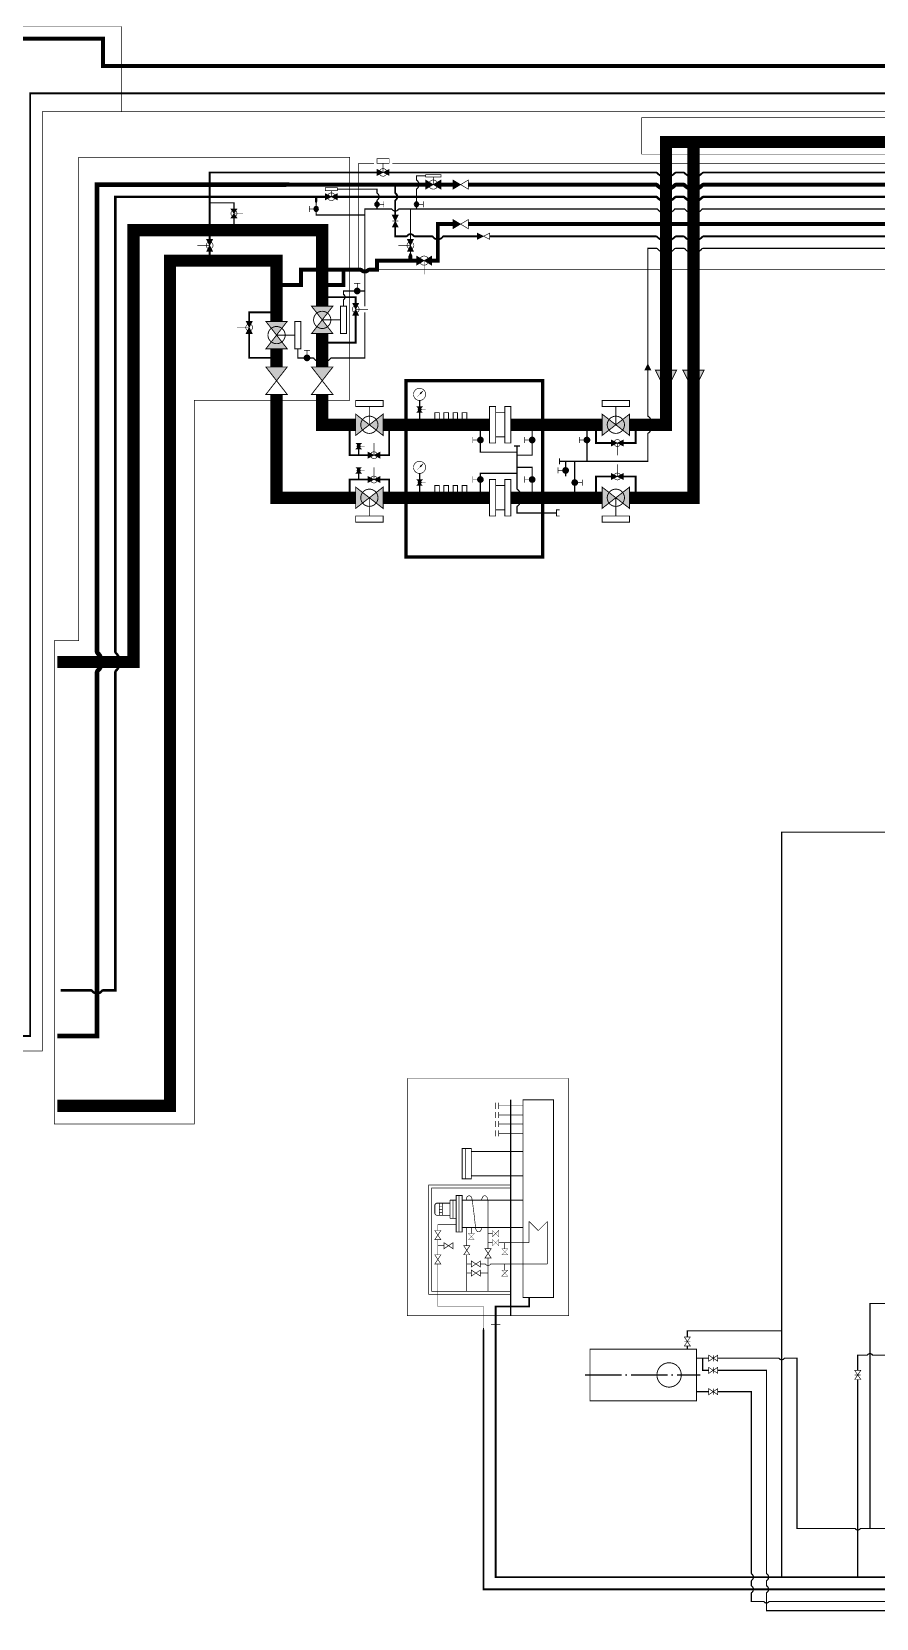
# Model space of a CAD drawing. Header units: millimetres. Extents: x 0 to 2500, y 0 to 1760.
# Drawn here: x 427 to 704, y 885 to 1407 of the extents above; entities that cross this region are included whole.
import ezdxf

# ---------------------------------------------------------------- set-up
doc = ezdxf.new("R2010")
doc.units = ezdxf.units.MM
doc.linetypes.add('ACAD_ISO03W100', pattern=[30, 12, -18])
doc.linetypes.add('ACAD_ISO04W100', pattern=[30, 24, -3, 0, -3])
for name, color, linetype in [('Вентили 10', 7, 'Continuous'), ('Вентили 50', 7, 'Continuous'), ('Диафрагмы 700', 7, 'Continuous'), ('Емкости', 7, 'Continuous'), ('Задвижки 50', 7, 'Continuous'), ('Задвижки 80', 7, 'Continuous'), ('Изм.приб.', 7, 'Continuous'), ('Клапаны 150', 7, 'Continuous'), ('Клапаны 700', 7, 'Continuous'), ('Клапаны 80', 7, 'Continuous'), ('Краны 20', 7, 'Continuous'), ('Краны 25', 7, 'Continuous'), ('Краны шар.пн.прив.100', 7, 'Continuous'), ('Краны шар.пн.прив.150', 7, 'Continuous'), ('Краны шар.пн.прив.700', 7, 'Continuous'), ('Краны шар.пн.прив.80', 7, 'Continuous'), ('Краны шар.ручн.150', 7, 'Continuous'), ('Краны шар.ручн.50', 7, 'Continuous'), ('Краны шар.ручн.80', 7, 'Continuous'), ('Краны шар.ручн.т.10', 7, 'Continuous'), ('Площадки', 7, 'Continuous'), ('Трубы 108', 7, 'Continuous'), ('Трубы 159', 7, 'Continuous'), ('Трубы 219', 7, 'Continuous'), ('Трубы 32', 7, 'Continuous'), ('Трубы 57', 7, 'Continuous'), ('Трубы 720', 7, 'Continuous'), ('Трубы 89', 7, 'Continuous'), ('Штрих пункт.', 7, 'ACAD_ISO04W100')]:
    doc.layers.add(name, color=color, linetype=linetype)

# ---------------------------------------------------------------- blocks, each defined once
blk = doc.blocks.new('Вентиль 10')
at = {"layer": 'Вентили 10', "const_width": 0.1}
blk.add_lwpolyline([(2, -1), (2, 1), (0, -1), (0, 1)], close=True, dxfattribs=at)
blk = doc.blocks.new('Вентиль 50')
at = {"layer": 'Вентили 50', "const_width": 0.2}
blk.add_lwpolyline([(3, -1), (3, 1), (0, -1), (0, 1)], close=True, dxfattribs=at)
blk = doc.blocks.new('Задвижка 50')
at = {"layer": 'Задвижки 50', "const_width": 0.2}
blk.add_lwpolyline([(3, -1), (3, 1), (0, -1), (0, 1)], close=True, dxfattribs=at)
blk.add_lwpolyline([(1.5, 1), (1.5, -1)], dxfattribs=at)
blk = doc.blocks.new('Пересеч. 57-57')
at = {"layer": 'Трубы 57'}
blk.add_lwpolyline([(-1, 0, 0.4, 0.4, -0.236068), (-0.8, -0.1, 0.4, 0.4, 0.236068), (0, -0.5, 0.4, 0.4, 0.236068), (0.8, -0.1, 0.4, 0.4, -0.236068), (1, 0, 0, 0, 0)], format="xyseb", dxfattribs=at)
blk = doc.blocks.new('Пересеч. 57-108')
at = {"layer": 'Трубы 57', "const_width": 0.4}
blk.add_lwpolyline([(-1.4, 0, -0.236068), (-1, -0.2, 0.236068), (0, -0.7, 0.236068), (1, -0.2, -0.236068), (1.4, 0)], format="xyb", dxfattribs=at)
blk = doc.blocks.new('Заглушка 57')
at = {"layer": 'Трубы 57', "const_width": 0.4}
blk.add_lwpolyline([(0, 1), (0, -1)], dxfattribs=at)
blk = doc.blocks.new('Диафрагма 700')
at = {"layer": 'Диафрагмы 700', "const_width": 0.3}
for points in [[(0, 6), (2, 6), (2, -6), (0, -6)], [(5, 6), (7, 6), (7, -6), (5, -6)]]:
    blk.add_lwpolyline(points, close=True, dxfattribs=at)
for points in [[(2, 4), (5, 4)], [(2, -4), (5, -4)]]:
    blk.add_lwpolyline(points, dxfattribs=at)
blk = doc.blocks.new('Изм.приб.')
at = {"layer": 'Изм.приб.', "const_width": 0.2}
blk.add_lwpolyline([(-2, 0, 1), (2, 0, 1), (-2, 0, 0.780776)], format="xyb", dxfattribs=at)
at = {"layer": 'Изм.приб.', "const_width": 0.1}
blk.add_lwpolyline([(0.21, 0.21), (-0.71, -0.71)], dxfattribs=at)
at = {"layer": 'Изм.приб.'}
blk.add_solid([(0.01, 0.41), (1.41, 1.41), (0.41, 0.01)], dxfattribs=at)
blk = doc.blocks.new('Кран шар.ручн.10 непрох.')
at = {"layer": 'Краны шар.ручн.т.10'}
h = blk.add_hatch(color=256, dxfattribs=at)
h.paths.add_polyline_path([(1, 0), (1.35, -0.35, 0.198912), (1.5, 0, 0.198912), (1.35, 0.35)])
h.paths.add_polyline_path([(0.65, -0.35, 0.414214), (1.35, -0.35), (1, 0)])
h.paths.add_polyline_path([(0.5, 0, 0.198912), (0.65, -0.35), (1, 0), (0.65, 0.35, 0.198912)])
h.paths.add_polyline_path([(1, 0), (1.35, 0.35, 0.414214), (0.65, 0.35)])
at = {"layer": 'Трубы 57'}
h = blk.add_hatch(color=256, dxfattribs=at)
h.paths.add_polyline_path([(0, -1), (0.65, -0.35, -0.198912), (0.5, 0, -0.198912), (0.65, 0.35), (0, 1)])
h.paths.add_polyline_path([(2, 1), (1.35, 0.35, -0.198912), (1.5, 0, -0.198912), (1.35, -0.35), (2, -1)])
at = {"layer": 'Краны шар.ручн.т.10', "const_width": 0.1}
blk.add_lwpolyline([(0, 1), (0, -1), (2, 1), (2, -1)], close=True, dxfattribs=at)
at = {"layer": 'Краны шар.ручн.т.10'}
blk.add_lwpolyline([(0.5, 0, 1), (1.5, 0, 1), (0.5, 0, 1)], format="xyb", dxfattribs=at)
at = {"layer": 'Краны шар.ручн.т.10', "const_width": 0.1}
blk.add_lwpolyline([(1, 0), (1, 2)], dxfattribs=at)
blk = doc.blocks.new('Кран шар.ручн.80 непрох.')
at = {"layer": 'Краны шар.ручн.80'}
h = blk.add_hatch(color=256, dxfattribs=at)
h.paths.add_polyline_path([(2, 0), (0, 1), (0, -1)])
h.paths.add_polyline_path([(2, 0), (4, -1), (4, 1)])
at = {"layer": 'Краны шар.ручн.80', "const_width": 0.2}
blk.add_lwpolyline([(0, -1), (0, 1), (4, -1), (4, 1)], close=True, dxfattribs=at)
blk.add_lwpolyline([(0.875, 0, 1), (3.125, 0, 1), (0.875, 0, 1)], format="xyb", dxfattribs=at)
blk.add_lwpolyline([(2, 4), (2, 0)], dxfattribs=at)
blk = doc.blocks.new('Кран 25')
blk.add_hatch(color=256).paths.add_polyline_path([(1, 1, 1), (-1, 1, 1)])
at = {"layer": 'Краны 25', "const_width": 0.2}
for points in [[(-2.5, 2), (-2.5, 0)], [(-1, 1), (-2.5, 1)]]:
    blk.add_lwpolyline(points, dxfattribs=at)
blk.add_lwpolyline([(-1, 1, 1), (1, 1, 1), (-1, 1, 0)], format="xyb", dxfattribs=at)
blk = doc.blocks.new('Пересеч.57-720')
at = {"layer": 'Краны 25'}
blk.add_lwpolyline([(-3, 0, 0.4, 0.4, -0.236068), (-2.8, -0.1, 0.4, 0.4, 0.236068), (0, -1.5, 0.4, 0.4, 0.236068), (2.8, -0.1, 0.4, 0.4, -0.236068), (3, 0, 0, 0, 0)], format="xyseb", dxfattribs=at)
blk = doc.blocks.new('Кран шар.пн.прив.700')
at = {"layer": 'Краны шар.пн.прив.700'}
h = blk.add_hatch(color=256, dxfattribs=at)
h.paths.add_polyline_path([(4.5, 0), (0, 3.5), (0, -3.5)])
h.paths.add_polyline_path([(4.5, 0), (9, -3.5), (9, 3.5)])
at = {"layer": 'Краны шар.пн.прив.700', "const_width": 0.3}
for points in [[(0, 8), (9, 8), (9, 6), (0, 6)], [(0, 3.5), (0, -3.5), (9, 3.5), (9, -3.5)]]:
    blk.add_lwpolyline(points, close=True, dxfattribs=at)
blk.add_lwpolyline([(4.5, 0), (4.5, 6)], dxfattribs=at)
blk.add_lwpolyline([(1.67, 0, 1), (7.33, 0, 1), (1.67, 0, 1.883578)], format="xyb", dxfattribs=at)
blk = doc.blocks.new('Стрелка 57')
at = {"layer": 'Трубы 57'}
h = blk.add_hatch(color=256, dxfattribs=at)
h.paths.add_polyline_path([(0, 0), (0, -1), (2, 0)])
h.paths.add_polyline_path([(0, 1), (0, 0), (2, 0)])
at = {"layer": 'Трубы 57', "const_width": 0.2}
blk.add_lwpolyline([(0, -1), (0, 1), (2, 0)], close=True, dxfattribs=at)
blk = doc.blocks.new('Стрелка 720')
at = {"layer": 'Трубы 720'}
blk.add_hatch(color=256, dxfattribs=at).paths.add_polyline_path([(-3.5, 0), (0, -7), (3.5, 0)])
at = {"layer": 'Трубы 720', "const_width": 0.3}
blk.add_lwpolyline([(-3.5, 0), (3.5, 0), (0, -7)], close=True, dxfattribs=at)
blk = doc.blocks.new('Клапан 700')
at = {"layer": 'Клапаны 700'}
blk.add_hatch(color=256, dxfattribs=at).paths.add_polyline_path([(0, -3.5), (4.5, 0), (0, 3.5)])
at = {"layer": 'Клапаны 700', "const_width": 0.3}
blk.add_lwpolyline([(0, 3.5), (0, -3.5), (9, 3.5), (9, -3.5)], close=True, dxfattribs=at)
blk = doc.blocks.new('Пересеч. 159-108')
at = {"layer": 'Трубы 159'}
blk.add_lwpolyline([(-1.5, 0, 1.3, 1.3, -0.192582), (-1, -0.2, 1.3, 1.3, 0.192582), (0, -0.6, 1.3, 1.3, 0.192582), (1, -0.2, 1.3, 1.3, -0.192582), (1.5, 0, 0, 0, 0)], format="xyseb", dxfattribs=at)
blk = doc.blocks.new('Пересеч. 108-219')
at = {"layer": 'Трубы 108'}
blk.add_lwpolyline([(-2, 0, 0.8, 0.8, -0.236068), (-1.6, -0.2, 0.8, 0.8, 0.236068), (0, -1, 0.8, 0.8, 0.236068), (1.6, -0.2, 0.8, 0.8, -0.236068), (2, 0, 0, 0, 0)], format="xyseb", dxfattribs=at)
blk = doc.blocks.new('Пересеч. 108-720')
at = {"layer": 'Трубы 108', "const_width": 0.8}
blk.add_lwpolyline([(-3.5, 0, -0.205258), (-2.8, -0.3, 0.20548), (0, -1.5, 0.20548), (2.8, -0.3, -0.205258), (3.5, 0)], format="xyb", dxfattribs=at)
blk = doc.blocks.new('Пересеч. 219-720')
at = {"layer": 'Трубы 219'}
blk.add_lwpolyline([(-3.5, 0, 1.5, 1.5, -0.205258), (-2.8, -0.3, 1.5, 1.5, 0.20548), (0, -1.5, 1.5, 1.5, 0.20548), (2.8, -0.3, 1.5, 1.5, -0.205258), (3.5, 0, 0, 0, 0)], format="xyseb", dxfattribs=at)
blk = doc.blocks.new('Кран шар.ручн.50 непрох.')
at = {"layer": 'Краны шар.ручн.50'}
h = blk.add_hatch(color=256, dxfattribs=at)
h.paths.add_polyline_path([(0, 1), (0, -1), (1.5, 0)])
h.paths.add_polyline_path([(1.5, 0), (3, -1), (3, 1)])
blk.add_hatch(color=256, dxfattribs=at).paths.add_polyline_path([(3, -1), (3, 1), (1.5, 0)])
at = {"layer": 'Краны шар.ручн.50', "const_width": 0.2}
blk.add_lwpolyline([(0, 1), (0, -1), (3, 1), (3, -1)], close=True, dxfattribs=at)
for points in [[(2.33, 0.55, 0.535184), (0.67, 0.55, 0.535184)], [(0.67, -0.55, 0.535184), (2.33, -0.55, 0.535184)]]:
    blk.add_lwpolyline(points, format="xyb", dxfattribs=at)
blk.add_lwpolyline([(1.5, 0), (1.5, 3)], dxfattribs=at)
blk = doc.blocks.new('Кран 20')
at = {"layer": 'Краны 20'}
blk.add_hatch(color=256, dxfattribs=at).paths.add_polyline_path([(0, 0.75, 1), (0, -0.75, 1)])
at = {"layer": 'Краны 20', "const_width": 0.2}
for points in [[(1, 2.25), (-1, 2.25)], [(0, 0.75), (0, 2.25)]]:
    blk.add_lwpolyline(points, dxfattribs=at)
at = {"layer": 'Краны 20'}
blk.add_lwpolyline([(0, 0.75, 1), (0, -0.75, 1), (0, 0.75, 1)], format="xyb", dxfattribs=at)
blk = doc.blocks.new('Кран шар.пн.прив.80')
at = {"layer": 'Краны шар.пн.прив.80'}
h = blk.add_hatch(color=256, dxfattribs=at)
h.paths.add_polyline_path([(0, -1), (2, 0), (0, 1)])
h.paths.add_polyline_path([(2, 0), (4, -1), (4, 1)])
at = {"layer": 'Краны шар.пн.прив.80', "const_width": 0.2}
for points in [[(0, 3), (4, 3), (4, 4.5), (0, 4.5)], [(0, -1), (0, 1), (4, -1), (4, 1)]]:
    blk.add_lwpolyline(points, close=True, dxfattribs=at)
blk.add_lwpolyline([(2, 1.25, 1.010442), (2, -1.25, 1.010442), (2, 1.25, 4.236068)], format="xyb", dxfattribs=at)
blk.add_lwpolyline([(2, 0), (2, 3)], dxfattribs=at)
blk = doc.blocks.new('Задвижка 80 непрох.')
at = {"layer": 'Задвижки 80'}
h = blk.add_hatch(color=256, dxfattribs=at)
h.paths.add_polyline_path([(2, 0), (0, 1), (0, -1)])
h.paths.add_polyline_path([(2, 0), (4, -1), (4, 1)])
at = {"layer": 'Задвижки 80', "const_width": 0.2}
blk.add_lwpolyline([(0, -1), (0, 1), (4, -1), (4, 1)], close=True, dxfattribs=at)
blk.add_lwpolyline([(2, 1), (2, -1)], dxfattribs=at)
blk = doc.blocks.new('Кран шар.ручн.150')
at = {"layer": 'Краны шар.ручн.150'}
h = blk.add_hatch(color=256, dxfattribs=at)
h.paths.add_polyline_path([(2.5, 0), (0, 1.5), (0, -1.5)])
h.paths.add_polyline_path([(2.5, 0), (5, -1.5), (5, 1.5)])
at = {"layer": 'Краны шар.ручн.150', "const_width": 0.2}
blk.add_lwpolyline([(5, -1.5), (0, 1.5), (0, -1.5), (5, 1.5)], close=True, dxfattribs=at)
for points in [[(3.79, 0.77, 0.56619), (1.21, 0.77)], [(1.21, -0.77, 0.56619), (3.79, -0.77)]]:
    blk.add_lwpolyline(points, format="xyb", dxfattribs=at)
blk.add_lwpolyline([(2.5, 0), (2.5, 4.5)], dxfattribs=at)
blk = doc.blocks.new('Клапан 80')
at = {"layer": 'Клапаны 80'}
blk.add_hatch(color=256, dxfattribs=at).paths.add_polyline_path([(2, 0), (0, 1), (0, -1)])
at = {"layer": 'Клапаны 80', "const_width": 0.2}
blk.add_lwpolyline([(0, -1), (0, 1), (4, -1), (4, 1)], close=True, dxfattribs=at)
blk = doc.blocks.new('Клапан 150')
at = {"layer": 'Клапаны 150'}
blk.add_hatch(color=256, dxfattribs=at).paths.add_polyline_path([(0, 1.5), (0, -1.5), (2.5, 0)])
at = {"layer": 'Клапаны 150', "const_width": 0.2}
blk.add_lwpolyline([(5, -1.5), (0, 1.5), (0, -1.5), (5, 1.5)], close=True, dxfattribs=at)
blk = doc.blocks.new('Пересеч. 89-108')
at = {"layer": 'Трубы 89', "const_width": 0.6}
blk.add_lwpolyline([(-1.4, 0, -0.236068), (-1, -0.2, 0.236068), (0, -0.7, 0.236068), (1, -0.2, -0.236068), (1.4, 0)], format="xyb", dxfattribs=at)
blk = doc.blocks.new('Пересеч. 89-219')
at = {"layer": 'Трубы 89', "const_width": 0.6}
blk.add_lwpolyline([(-2, 0, -0.236068), (-1.6, -0.2, 0.236068), (0, -1, 0.236068), (1.6, -0.2, -0.236068), (2, 0)], format="xyb", dxfattribs=at)
blk = doc.blocks.new('Пересеч. 57-159')
at = {"layer": 'Трубы 57'}
blk.add_lwpolyline([(-1.6, 0, 0.4, 0.4, -0.236068), (-1.4, -0.1, 0.4, 0.4, 0.236068), (0, -0.8, 0.4, 0.4, 0.236068), (1.4, -0.1, 0.4, 0.4, -0.236068), (1.6, 0, 0, 0, 0)], format="xyseb", dxfattribs=at)
blk = doc.blocks.new('Пересеч. 89-720')
at = {"layer": 'Трубы 89', "const_width": 0.6}
blk.add_lwpolyline([(-3.5, 0, -0.205258), (-2.8, -0.3, 0.20548), (0, -1.5, 0.20548), (2.8, -0.3, -0.205258), (3.5, 0)], format="xyb", dxfattribs=at)
blk = doc.blocks.new('Пересеч. 159-720')
at = {"layer": 'Трубы 159', "const_width": 1.3}
blk.add_lwpolyline([(-3.5, 0, -0.205258), (-2.8, -0.3, 0.20548), (0, -1.5, 0.20548), (2.8, -0.3, -0.205258), (3.5, 0)], format="xyb", dxfattribs=at)

msp = doc.modelspace()

# ---------------------------------------------------------------- hatches: boundary and pattern name
at = {"layer": 'Краны шар.пн.прив.100'}
h = msp.add_hatch(color=256, dxfattribs=at)
h.paths.add_polyline_path([(523, 1352), (525, 1353), (523, 1354)])
h.paths.add_polyline_path([(525, 1353), (527, 1352), (527, 1354)])
at = {"layer": 'Краны шар.пн.прив.150'}
h = msp.add_hatch(color=256, dxfattribs=at)
h.paths.add_polyline_path([(558.5, 1357), (556, 1358.5), (556, 1355.5)])
h.paths.add_polyline_path([(558.5, 1357), (561, 1355.5), (561, 1358.5)])

# ---------------------------------------------------------------- linework, layer by layer
for points, const_width in [([(559, 1280), (559, 1282), (560.5, 1282), (560.5, 1280)], 0.3), ([(562, 1280), (562, 1282), (563.5, 1282), (563.5, 1280)], 0.3), ([(565, 1280), (565, 1282), (566.5, 1282), (566.5, 1280)], 0.3), ([(568, 1280), (568, 1282), (569.5, 1282), (569.5, 1280)], 0.3), ([(559, 1256), (559, 1258), (560.5, 1258), (560.5, 1256)], 0.3), ([(562, 1256), (562, 1258), (563.5, 1258), (563.5, 1256)], 0.3), ([(565, 1256), (565, 1258), (566.5, 1258), (566.5, 1256)], 0.3), ([(568, 1256), (568, 1258), (569.5, 1258), (569.5, 1256)], 0.3), ([(579, 1055), (579, 1053)], 0.2), ([(580, 1055), (580, 1053)], 0.2), ([(588, 1054), (580, 1054)], 0.2), ([(579, 1052), (579, 1050)], 0.2), ([(579, 1049), (579, 1047)], 0.2), ([(580, 1052), (580, 1050)], 0.2), ([(588, 1051), (580, 1051)], 0.2), ([(580, 1049), (580, 1047)], 0.2), ([(579, 1046), (579, 1044)], 0.2), ([(588, 1048), (580, 1048)], 0.2), ([(580, 1046), (580, 1044)], 0.2), ([(588, 1045), (580, 1045)], 0.2), ([(569, 1040), (569, 1030)], 0.2), ([(588, 1039), (571, 1039)], 0.3), ([(588, 1031), (571, 1031)], 0.3), ([(566, 1023), (564, 1023)], 0.3), ([(564, 1023), (564, 1017)], 0.3), ([(565, 1023), (565, 1017)], 0.2), ([(567, 1024.5), (567, 1012.5)], 0.2), ([(588, 1023), (568, 1023)], 0.3), ([(559.5, 1022), (559, 1021.5)], 0.3), ([(559, 1021.5), (559, 1018.5)], 0.3), ([(559, 1018.5), (559.5, 1018)], 0.3), ([(564, 1022), (559.5, 1022)], 0.3), ([(564, 1018), (559.5, 1018)], 0.3), ([(560.5, 1022), (560.5, 1018)], 0.2), ([(560.5, 1021), (561.5, 1021)], 0.2), ([(560.5, 1020), (561.5, 1020)], 0.2), ([(560.5, 1019), (561.5, 1019)], 0.2), ([(561.5, 1022), (561.5, 1018)], 0.2), ([(564, 1017), (566, 1017)], 0.3), ([(588, 1014), (568, 1014)], 0.3)]:
    msp.add_lwpolyline(points, dxfattribs=dict(const_width=const_width))
msp.add_lwpolyline([(584, 985), (584, 1056)])
at = {"const_width": 0.3}
for points in [[(588, 991), (598, 991), (598, 1056), (588, 1056)], [(568, 1040), (571, 1040), (571, 1030), (568, 1030)], [(566, 1024.5), (568, 1024.5), (568, 1012.5), (566, 1012.5)]]:
    msp.add_lwpolyline(points, close=True, dxfattribs=at)
for points in [[(584, 1028, 0.2, 0.2, 0), (557, 1028, 0.2, 0.2, 0), (557, 992, 0.2, 0.2, 0), (584, 992, 0, 0, 0)], [(584, 1027, 0.2, 0.2, 0), (558, 1027, 0.2, 0.2, 0), (558, 993, 0.2, 0.2, 0), (584, 993, 0, 0, 0)]]:
    msp.add_lwpolyline(points, format="xyseb")
at = {"layer": 'Емкости', "const_width": 0.3}
msp.add_lwpolyline([(610, 974), (645, 974), (645, 957), (610, 957)], close=True, dxfattribs=at)
msp.add_lwpolyline([(632, 965.5, 1), (640, 965.5, 1), (632, 965.5, 1)], format="xyb", dxfattribs=at)
at = {"layer": 'Краны шар.пн.прив.100', "const_width": 0.2}
for points in [[(523, 1355), (527, 1355), (527, 1356), (523, 1356)], [(523, 1352), (523, 1354), (527, 1352), (527, 1354)]]:
    msp.add_lwpolyline(points, close=True, dxfattribs=at)
msp.add_lwpolyline([(525, 1354.25, 1.010442), (525, 1351.75, 1.010442), (525, 1354.25, 4.236068)], format="xyb", dxfattribs=at)
msp.add_lwpolyline([(525, 1353), (525, 1355)], dxfattribs=at)
at = {"layer": 'Краны шар.пн.прив.150', "const_width": 0.2}
for points in [[(556, 1359.5), (561, 1359.5), (561, 1360.25), (556, 1360.25)], [(561, 1355.5), (556, 1358.5), (556, 1355.5), (561, 1358.5)]]:
    msp.add_lwpolyline(points, close=True, dxfattribs=at)
for points in [[(559.79, 1357.77, 0.56619), (557.21, 1357.77)], [(557.21, 1356.23, 0.56619), (559.79, 1356.23)]]:
    msp.add_lwpolyline(points, format="xyb", dxfattribs=at)
msp.add_lwpolyline([(558.5, 1357), (558.5, 1359.5)], dxfattribs=at)
at = {"layer": 'Площадки'}
for points, const_width in [([(549, 1293), (595, 1293), (595, 1234), (549, 1234)], 0.1), ([(594, 1235), (550, 1235), (550, 1292), (594, 1292)], 0.1), ([(603, 1063), (550, 1063), (550, 985), (603, 985)], 0.2)]:
    msp.add_lwpolyline(points, close=True, dxfattribs=dict(at, const_width=const_width))
at = {"layer": 'Площадки', "linetype": 'ACAD_ISO03W100', "ltscale": 0.7, "const_width": 1}
msp.add_lwpolyline([(549.5, 1292.5), (594.5, 1292.5), (594.5, 1234.5), (549.5, 1234.5)], close=True, dxfattribs=at)
at = {"layer": 'Трубы 108', "const_width": 0.8}
for points in [[(523, 1353), (454, 1353), (454, 1203.5)], [(631.5, 1353), (527, 1353)], [(640.5, 1353), (638.5, 1353)], [(941.6, 1353), (647.5, 1353)], [(454, 1196.5), (454, 1092), (450, 1092)], [(446, 1092), (436, 1092)]]:
    msp.add_lwpolyline(points, dxfattribs=at)
at = {"layer": 'Трубы 159'}
for points in [[(947, 1374.5, 1.3, 1.3, 0), (947, 1396, 1.3, 1.3, 0), (450, 1396, 1.3, 1.3, 0), (450, 1405, 1.3, 1.3, 0), (390, 1405, 1.3, 1.3, 0), (390, 1225, 0, 0, 0)], [(512, 1357, 1.3, 1.5, 0), (510, 1357, 1.3, 1.3, 0)], [(558, 1332, 1.3, 1.3, 0), (560, 1332, 1.3, 1.3, 0), (560, 1344, 1.3, 1.3, 0), (565, 1344, 1.3, 1.3, 0)], [(537.5, 1329, 1.3, 1.3, 0), (540, 1329, 1.3, 1.3, 0), (540, 1332, 1.3, 1.3, 0), (553, 1332, 1.3, 1.3, 0)], [(551, 1333.5, 1.3, 0.4, 0), (551, 1334.5, 1.3, 1.3, 0)]]:
    msp.add_lwpolyline(points, format="xyseb", dxfattribs=at)
at = {"layer": 'Трубы 159', "const_width": 1.3}
for points in [[(556, 1357), (512, 1357)], [(565, 1357), (561, 1357)], [(631.5, 1357), (570, 1357)], [(640.5, 1357), (638.5, 1357)], [(941.5, 1357), (647.5, 1357)], [(570, 1344), (940, 1344)], [(551, 1332), (551, 1333.5)], [(507, 1324), (515, 1324), (515, 1329), (534.5, 1329)], [(522, 1324), (529, 1324), (529, 1329)]]:
    msp.add_lwpolyline(points, dxfattribs=at)
at = {"layer": 'Трубы 219', "const_width": 1.5}
for points in [[(510, 1357), (448, 1357), (448, 1203.5)], [(448, 1196.5), (448, 1077), (435, 1077)]]:
    msp.add_lwpolyline(points, dxfattribs=at)
at = {"layer": 'Трубы 32', "const_width": 0.2}
for points in [[(569.3, 1023), (569.34, 1023.28), (569.39, 1023.5), (569.45, 1023.69), (569.51, 1023.84), (569.58, 1023.97), (569.64, 1024.07), (569.71, 1024.14), (569.78, 1024.21), (569.85, 1024.26), (569.92, 1024.31), (569.98, 1024.35), (570.05, 1024.38), (570.11, 1024.4), (570.17, 1024.42), (570.24, 1024.43), (570.3, 1024.43), (570.36, 1024.43), (570.43, 1024.42), (570.49, 1024.4), (570.55, 1024.38), (570.62, 1024.35), (570.68, 1024.31), (570.75, 1024.26), (570.82, 1024.21), (570.89, 1024.14), (570.96, 1024.07), (571.02, 1023.97), (571.09, 1023.84), (571.15, 1023.69), (571.21, 1023.5), (571.26, 1023.28), (571.3, 1023)], [(572.4, 1014), (572.23, 1015.49), (572.1, 1016.67), (571.99, 1017.64), (571.89, 1018.5), (571.78, 1019.36), (571.65, 1020.33), (571.5, 1021.51), (571.3, 1023)], [(574.4, 1023), (574.44, 1023.28), (574.49, 1023.5), (574.55, 1023.69), (574.61, 1023.84), (574.68, 1023.97), (574.74, 1024.07), (574.81, 1024.14), (574.88, 1024.21), (574.95, 1024.26), (575.02, 1024.31), (575.08, 1024.35), (575.15, 1024.38), (575.21, 1024.4), (575.27, 1024.42), (575.34, 1024.43), (575.4, 1024.43), (575.46, 1024.43), (575.53, 1024.42), (575.59, 1024.4), (575.65, 1024.38), (575.72, 1024.35), (575.78, 1024.31), (575.85, 1024.26), (575.92, 1024.21), (575.99, 1024.14), (576.06, 1024.07), (576.12, 1023.97), (576.19, 1023.84), (576.25, 1023.69), (576.31, 1023.5), (576.36, 1023.28), (576.4, 1023)], [(576.5, 1023), (576.5, 1007)], [(560, 1015), (566, 1015)], [(560, 1013), (560, 1015)], [(569.5, 1014), (569.5, 1008)], [(571, 1014), (571, 1012)], [(574.4, 1014), (574.36, 1013.72), (574.31, 1013.5), (574.25, 1013.31), (574.19, 1013.16), (574.12, 1013.03), (574.06, 1012.93), (573.99, 1012.86), (573.92, 1012.79), (573.85, 1012.74), (573.78, 1012.69), (573.72, 1012.65), (573.65, 1012.62), (573.59, 1012.6), (573.53, 1012.58), (573.46, 1012.57), (573.4, 1012.57), (573.34, 1012.57), (573.27, 1012.58), (573.21, 1012.6), (573.15, 1012.62), (573.08, 1012.65), (573.02, 1012.69), (572.95, 1012.74), (572.88, 1012.79), (572.81, 1012.86), (572.74, 1012.93), (572.68, 1013.03), (572.61, 1013.16), (572.55, 1013.31), (572.49, 1013.5), (572.44, 1013.72), (572.4, 1014)], [(590, 1016), (590, 1009)], [(593, 1013), (590, 1016)], [(596, 1016), (593, 1013)], [(596, 1002), (596, 1016)], [(560, 1005), (560, 1010)], [(560, 1008), (562, 1008)], [(576.5, 1012), (578, 1012)], [(578, 1009), (576.5, 1009)], [(590, 1009), (580, 1009)], [(582, 1009), (582, 1007)], [(569.5, 1005), (569.5, 993)], [(576.5, 1004), (576.5, 993)], [(582, 1002), (582, 1000)], [(569.5, 999), (571, 999)], [(574, 999), (576.5, 999)]]:
    msp.add_lwpolyline(points, dxfattribs=at)
at = {"layer": 'Трубы 32'}
for points in [[(575, 981, 0.2, 0.2, 0), (575, 988, 0.2, 0.2, 0), (560, 988, 0.2, 0.2, 0), (560, 1002, 0, 0, 0)], [(569.5, 1002, 0.2, 0.2, 0), (571, 1002, 0.2, 0.2, 0)], [(574, 1002, 0.2, 0.2, 0), (575.5, 1002, 0.2, 0.2, -0.236068), (575.7, 1001.9, 0.2, 0.2, 0.236068), (576.5, 1001.5, 0.2, 0.2, 0.236068), (577.3, 1001.9, 0.2, 0.2, -0.236068), (577.5, 1002, 0.2, 0.2, 0), (596, 1002, 0, 0, 0)]]:
    msp.add_lwpolyline(points, format="xyseb", dxfattribs=at)
at = {"layer": 'Трубы 57'}
for points, const_width in [([(553, 1358.6), (553, 1359.88), (556, 1359.88)], 0.4), ([(520, 1351.5), (520, 1353)], 0.8), ([(536, 1347), (520, 1347), (520, 1351.5)], 0.4), ([(540, 1354.4), (540, 1355.5), (527, 1355.5)], 0.4), ([(540, 1349), (540, 1351.6)], 0.4), ([(553, 1349), (553, 1355.4)], 0.4), ([(485, 1351), (493, 1351), (493, 1349)], 0.4), ([(551, 1339), (551, 1349)], 0.4), ([(493, 1346), (493, 1342)], 0.4), ([(629, 1281), (629, 1336), (632, 1336)], 0.4), ([(638, 1336), (641, 1336)], 0.4), ([(647, 1336), (941.6, 1336)], 0.4), ([(551, 1334.5), (551, 1335)], 0.4), ([(529, 1321), (529, 1322), (536, 1322)], 0.4), ([(525, 1300), (536, 1300), (536, 1315)], 0.4), ([(529, 1317), (529, 1319)], 0.4), ([(514, 1303), (514, 1300), (519, 1300)], 0.4), ([(554, 1284), (554, 1286)], 0.4), ([(554, 1278), (554, 1282)], 0.4), ([(574, 1278), (574, 1269), (586, 1269)], 0.4), ([(586, 1268), (591, 1268), (591, 1278)], 0.4), ([(600, 1266), (629, 1266), (629, 1275)], 0.4), ([(609, 1277), (609, 1266)], 0.4), ([(534, 1268), (534, 1270)], 0.4), ([(586, 1271), (586, 1257)], 0.4), ([(586, 1264), (591, 1264), (591, 1254)], 0.4), ([(602, 1266), (602, 1261)], 0.4), ([(605, 1266), (605, 1254)], 0.4), ([(534, 1260), (534, 1262)], 0.4), ([(554, 1260), (554, 1262)], 0.4), ([(554, 1254), (554, 1258)], 0.4), ([(586, 1262), (574, 1262), (574, 1254)], 0.4), ([(586, 1251), (586, 1249), (599, 1249)], 0.4), ([(600, 1250), (599, 1250), (599, 1248), (600, 1248)], 0.3), ([(702, 915), (702, 989), (712, 989), (712, 986)], 0.4), ([(642, 978), (642, 980), (673, 980)], 0.4), ([(642, 974), (642, 975)], 0.4), ([(645, 971), (649, 971)], 0.4), ([(647, 971), (647, 967), (649, 967)], 0.4), ([(652, 971), (672, 971)], 0.4), ([(674, 971), (678, 971), (678, 915), (697, 915)], 0.4), ([(698, 967), (698, 972), (701, 972)], 0.4), ([(703, 972), (717, 972)], 0.4), ([(652, 967), (668, 967), (668, 900.4)], 0.4), ([(645, 960), (649, 960)], 0.4), ([(652, 960), (663, 960), (663, 900.4)], 0.4), ([(698, 899), (698, 964)], 0.4), ([(699, 915), (732, 915)], 0.4), ([(663, 897.6), (663, 896.4)], 0.4), ([(668, 897.6), (668, 896.4)], 0.4), ([(663, 893.6), (663, 891), (667, 891)], 0.4), ([(668, 893.6), (668, 888), (1184, 888)], 0.4)]:
    msp.add_lwpolyline(points, dxfattribs=dict(at, const_width=const_width))
for points in [[(520, 1351, 0.4, 0.8, 0), (520, 1351.5, 0.4, 0.4, 0)], [(536, 1317, 0.4, 0.4, 0), (536, 1349, 0.4, 0.4, 0), (544.6, 1349, 0.4, 0.4, 0)], [(547.4, 1349, 0.4, 0.4, 0), (632, 1349, 0.4, 0.4, 0)], [(638, 1349, 0.4, 0.4, 0), (641, 1349, 0.4, 0.4, 0)], [(647, 1349, 0.4, 0.4, 0), (941.6, 1349, 0.4, 0.4, 0)], [(930.4, 1185, 0.4, 0.4, 0), (933, 1185, 0.4, 0.4, 0), (933, 1144, 0.4, 0.4, 0), (673, 1144, 0.4, 0.4, 0), (673, 899, 0, 0, 0)], [(669, 891, 0.4, 0.4, 0), (1184, 891, 0.4, 0.4, 0)]]:
    msp.add_lwpolyline(points, format="xyseb", dxfattribs=at)
at = {"layer": 'Трубы 720', "const_width": 4}
for points in [[(623, 1254), (644, 1254), (644, 1371)], [(522, 1297), (522, 1308)], [(507, 1303), (507, 1297)], [(507, 1288), (507, 1254), (533, 1254)], [(533, 1278), (522, 1278), (522, 1288)], [(577, 1278), (542, 1278)], [(614, 1278), (584, 1278)], [(542, 1254), (577, 1254)], [(584, 1254), (614, 1254)]]:
    msp.add_lwpolyline(points, dxfattribs=at)
at = {"layer": 'Трубы 720'}
for points in [[(1764, 650.9, 4, 4, 0), (1764, 647, 4, 4, 0), (1264, 647, 4, 4, 0), (1264, 1371, 4, 4, 0), (635, 1371, 4, 4, 0), (635, 1278, 4, 4, 0), (623, 1278, 0, 0, 0)], [(522, 1317, 4, 4, 0), (522, 1342, 4, 4, 0), (460, 1342, 4, 4, 0), (460, 1200, 4, 4, 0), (435, 1200, 4, 4, 0)], [(507, 1312, 4, 4, 0), (507, 1332, 4, 4, 0), (472, 1332, 4, 4, 0), (472, 1054, 4, 4, 0), (435, 1054, 0, 0, 0)]]:
    msp.add_lwpolyline(points, format="xyseb", dxfattribs=at)
at = {"layer": 'Трубы 89'}
for points in [[(943, 1374.5, 0.6, 0.6, 0), (943, 1387, 0.6, 0.6, 0), (426, 1387, 0.6, 0.6, 0), (426, 1077, 0.6, 0.6, 0), (420, 1077, 0, 0, 0)], [(575, 981, 0.2, 0.6, 0), (575, 980, 0.6, 0.2, 0)], [(1183.6, 895, 0.6, 0.6, 0), (575, 895, 0.6, 0.6, 0), (575, 980, 0, 0, 0)]]:
    msp.add_lwpolyline(points, format="xyseb", dxfattribs=at)
for points, const_width in [([(540, 1361), (485, 1361), (485, 1339)], 0.6), ([(631.5, 1361), (544, 1361)], 0.6), ([(546, 1354.4), (546, 1357)], 0.6), ([(640.5, 1361), (638.5, 1361)], 0.6), ([(941.6, 1361), (647.5, 1361)], 0.6), ([(546, 1347), (546, 1351.6)], 0.6), ([(549.6, 1340), (546, 1340), (546, 1343)], 0.6), ([(558, 1340), (552.4, 1340)], 0.6), ([(573, 1340), (562, 1340)], 0.6), ([(631.5, 1340), (577, 1340)], 0.6), ([(640.5, 1340), (638.5, 1340)], 0.6), ([(940, 1340), (647.5, 1340)], 0.6), ([(485, 1335), (485, 1332)], 0.6), ([(533, 1318), (533, 1320), (522, 1320)], 0.6), ([(507, 1315), (498, 1315), (498, 1312)], 0.6), ([(522, 1305), (533, 1305), (533, 1314)], 0.6), ([(498, 1308), (498, 1300), (507, 1300)], 0.6), ([(531, 1278), (531, 1268), (537, 1268)], 0.6), ([(541, 1268), (544, 1268), (544, 1278)], 0.6), ([(612, 1278), (612, 1272), (617, 1272)], 0.6), ([(621, 1272), (625, 1272), (625, 1278)], 0.6), ([(531, 1254), (531, 1260), (537, 1260)], 0.6), ([(541, 1260), (544, 1260), (544, 1254)], 0.6), ([(612, 1254), (612, 1261), (617, 1261)], 0.6), ([(621, 1261), (625, 1261), (625, 1254)], 0.6), ([(590, 991), (590, 988), (579, 988), (579, 899), (897, 899)], 0.6), ([(580.5, 982), (577.5, 982)], 0.2)]:
    msp.add_lwpolyline(points, dxfattribs=dict(at, const_width=const_width))
at = {"layer": 'Штрих пункт.', "ltscale": 0.5}
msp.add_line((608.4, 965.5), (646.17, 965.5), dxfattribs=at)
at = {"layer": 'Штрих пункт.'}
msp.add_lwpolyline([(619.77, 1609.94, 0.2, 0.2, 0), (619.77, 1584.94, 0.2, 0.2, 0), (827.77, 1584.94, 0.2, 0.2, 0), (827.77, 1614, 0.2, 0.2, 0), (1125, 1614, 0.2, 0.2, 0), (1125, 1631, 0.2, 0.2, 0), (1286, 1631, 0.2, 0.2, 0), (1286, 1603, 0.2, 0.2, 0), (1170, 1603, 0.2, 0.2, 0), (1170, 1381, 0.2, 0.2, 0), (456, 1381, 0, 0, 0)], format="xyseb", dxfattribs=at)
at = {"layer": 'Штрих пункт.', "ltscale": 0.7, "const_width": 0.2}
msp.add_lwpolyline([(385, 1409), (385, 1218), (395, 1218), (395, 1381), (420, 1381), (420, 1082), (413, 1082), (413, 1072), (430, 1072), (430, 1381), (456, 1381), (456, 1409)], close=True, dxfattribs=at)
at = {"layer": 'Штрих пункт.', "const_width": 0.2}
msp.add_lwpolyline([(1170, 1367), (1170, 1379), (627, 1379), (627, 1367)], close=True, dxfattribs=at)
at = {"layer": 'Штрих пункт.', "ltscale": 0.6, "const_width": 0.2}
msp.add_lwpolyline([(434, 1048), (480, 1048), (480, 1286), (531, 1286), (531, 1366), (442, 1366), (442, 1207), (434, 1207)], close=True, dxfattribs=at)
at = {"layer": 'Штрих пункт.', "ltscale": 0.6}
msp.add_lwpolyline([(539, 1364, 0.2, 0.2, 0), (534, 1364, 0.2, 0.2, 0), (534, 1329, 0.2, 0.2, 0), (980, 1329, 0.2, 0.2, 0), (980, 1347, 0.2, 0.2, 0), (1170, 1347, 0.2, 0.2, 0), (1170, 1364, 0.2, 0.2, 0), (545, 1364, 0, 0, 0)], format="xyseb", dxfattribs=at)

# ---------------------------------------------------------------- block references
at = {"layer": 'Вентили 10'}
for p in [(578, 1012), (578, 1009)]:
    msp.add_blockref('Вентиль 10', p, dxfattribs=at)
at = {"layer": 'Вентили 10', "rotation": 270}
for p in [(571, 1012), (582, 1007), (582, 1000)]:
    msp.add_blockref('Вентиль 10', p, dxfattribs=at)
at = {"layer": 'Вентили 50', "rotation": 270}
for p in [(560, 1013), (569.5, 1008), (576.5, 1007), (560, 1005)]:
    msp.add_blockref('Вентиль 50', p, dxfattribs=at)
at = {"layer": 'Вентили 50'}
for p in [(562, 1008), (571, 1002), (571, 999)]:
    msp.add_blockref('Вентиль 50', p, dxfattribs=at)
at = {"layer": 'Диафрагмы 700'}
for p in [(577, 1278), (577, 1254)]:
    msp.add_blockref('Диафрагма 700', p, dxfattribs=at)
at = {"layer": 'Задвижки 50', "rotation": 90}
for p in [(642, 975), (698, 964)]:
    msp.add_blockref('Задвижка 50', p, dxfattribs=at)
at = {"layer": 'Задвижки 50'}
for p in [(649, 971), (649, 967), (649, 960)]:
    msp.add_blockref('Задвижка 50', p, dxfattribs=at)
at = {"layer": 'Задвижки 80', "rotation": 270}
msp.add_blockref('Задвижка 80 непрох.', (546, 1347), dxfattribs=at)
at = {"layer": 'Изм.приб.'}
for p in [(554, 1288), (554, 1264)]:
    msp.add_blockref('Изм.приб.', p, dxfattribs=at)
at = {"layer": 'Клапаны 150'}
for p in [(565, 1357), (565, 1344)]:
    msp.add_blockref('Клапан 150', p, dxfattribs=at)
at = {"layer": 'Клапаны 700', "rotation": 270}
for p in [(507, 1297), (522, 1297)]:
    msp.add_blockref('Клапан 700', p, dxfattribs=at)
at = {"layer": 'Клапаны 80'}
msp.add_blockref('Клапан 80', (573, 1340), dxfattribs=at)
at = {"layer": 'Краны 20'}
msp.add_blockref('Кран шар.пн.прив.80', (540, 1361), dxfattribs=at)
for p, rotation in [((540, 1350.5), 270), ((553, 1350.5), 270), ((520, 1349), 90)]:
    msp.add_blockref('Кран 20', p, dxfattribs=dict(at, rotation=rotation))
at = {"layer": 'Краны 25'}
for p, rotation in [((532.5, 1322), 270), ((516, 1300), 270), ((605, 1260), 180)]:
    msp.add_blockref('Кран 25', p, dxfattribs=dict(at, rotation=rotation))
for p in [(574, 1272), (591, 1272), (609, 1272), (602, 1262), (574, 1259), (591, 1259)]:
    msp.add_blockref('Кран 25', p, dxfattribs=at)
at = {"layer": 'Краны шар.пн.прив.700'}
for p, rotation in [((522, 1317), 270), ((507, 1312), 270), ((542, 1254), 180), ((623, 1254), 180)]:
    msp.add_blockref('Кран шар.пн.прив.700', p, dxfattribs=dict(at, rotation=rotation))
for p in [(533, 1278), (614, 1278)]:
    msp.add_blockref('Кран шар.пн.прив.700', p, dxfattribs=at)
at = {"layer": 'Краны шар.ручн.150', "rotation": 180}
msp.add_blockref('Кран шар.ручн.150', (558, 1332), dxfattribs=at)
at = {"layer": 'Краны шар.ручн.50', "rotation": 270}
msp.add_blockref('Кран шар.ручн.50 непрох.', (493, 1349), dxfattribs=at)
at = {"layer": 'Краны шар.ручн.80'}
for p, rotation in [((485, 1335), 90), ((551, 1335), 90), ((533, 1318), 270), ((498, 1308), 90), ((621, 1272), 180)]:
    msp.add_blockref('Кран шар.ручн.80 непрох.', p, dxfattribs=dict(at, rotation=rotation))
for p in [(537, 1268), (537, 1260), (617, 1261)]:
    msp.add_blockref('Кран шар.ручн.80 непрох.', p, dxfattribs=at)
at = {"layer": 'Краны шар.ручн.т.10', "rotation": 270}
for p in [(554, 1284), (534, 1272), (534, 1264), (554, 1260)]:
    msp.add_blockref('Кран шар.ручн.10 непрох.', p, dxfattribs=at)
at = {"layer": 'Трубы 108'}
for name, p in [('Пересеч. 108-720', (635, 1353)), ('Пересеч. 108-720', (644, 1353)), ('Пересеч. 108-219', (448, 1092))]:
    msp.add_blockref(name, p, dxfattribs=at)
at = {"layer": 'Трубы 108', "rotation": 90}
msp.add_blockref('Пересеч. 108-720', (454, 1200), dxfattribs=at)
at = {"layer": 'Трубы 159'}
for name, p in [('Пересеч. 159-720', (635, 1357)), ('Пересеч. 159-720', (644, 1357)), ('Пересеч. 159-108', (536, 1329))]:
    msp.add_blockref(name, p, dxfattribs=at)
at = {"layer": 'Трубы 219', "rotation": 90}
msp.add_blockref('Пересеч. 219-720', (448, 1200), dxfattribs=at)
at = {"layer": 'Трубы 57'}
for name, p, rotation in [('Пересеч. 57-159', (553, 1357), 90), ('Пересеч. 57-108', (540, 1353), 90), ('Пересеч. 57-57', (529, 1320), 90), ('Стрелка 57', (629, 1296), 90), ('Пересеч.57-720', (629, 1278), 90), ('Заглушка 57', (586, 1271), 90), ('Пересеч.57-720', (586, 1254), 90), ('Пересеч. 57-57', (702, 972), 180), ('Пересеч. 57-108', (663, 899), 90), ('Пересеч. 57-108', (668, 899), 90), ('Пересеч. 57-108', (663, 895), 90), ('Пересеч. 57-108', (668, 895), 90)]:
    msp.add_blockref(name, p, dxfattribs=dict(at, rotation=rotation))
for name, p in [('Пересеч. 57-108', (546, 1349)), ('Пересеч.57-720', (635, 1349)), ('Пересеч.57-720', (644, 1349)), ('Пересеч.57-720', (635, 1336)), ('Пересеч.57-720', (644, 1336)), ('Пересеч.57-720', (522, 1300)), ('Заглушка 57', (600, 1266)), ('Пересеч. 57-57', (673, 971)), ('Пересеч. 57-57', (698, 915)), ('Пересеч. 57-57', (668, 891))]:
    msp.add_blockref(name, p, dxfattribs=at)
at = {"layer": 'Трубы 720'}
for p in [(635, 1296), (644, 1296)]:
    msp.add_blockref('Стрелка 720', p, dxfattribs=at)
at = {"layer": 'Трубы 89'}
for name, p in [('Пересеч. 89-720', (635, 1361)), ('Пересеч. 89-720', (644, 1361)), ('Пересеч. 89-219', (560, 1340)), ('Пересеч. 89-720', (635, 1340)), ('Пересеч. 89-720', (644, 1340))]:
    msp.add_blockref(name, p, dxfattribs=at)
for p, rotation in [((546, 1353), 90), ((551, 1340), 180)]:
    msp.add_blockref('Пересеч. 89-108', p, dxfattribs=dict(at, rotation=rotation))

doc.saveas('drawing.dxf')
